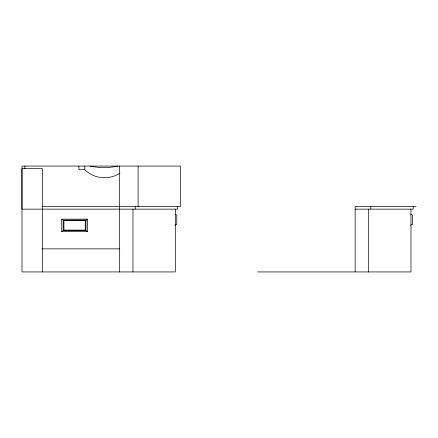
<?xml version="1.0" encoding="UTF-8"?>
<svg xmlns="http://www.w3.org/2000/svg" width="438" height="438" viewBox="0 0 438 438"><rect width="100%" height="100%" fill="white"/><g stroke="black" fill="none" stroke-linecap="round" stroke-linejoin="round"><path stroke-width="0.66" d="M61.731 231.565L63.921 230.103L85.24 230.103L87.43 231.565L87.43 219.153L61.731 219.153L61.731 231.565L87.43 231.565M61.731 219.153L63.921 220.61L85.24 220.61L87.43 219.153M174.915 225.099L176.793 224.475L176.793 214.987L174.915 214.357M410.57 225.099L412.448 224.475L412.448 214.987L410.57 214.357M119.979 173.13A28.207 28.207 0 0 1 84.797 169.714L78.955 169.714L78.955 166.068M41.938 206.588L180.445 206.588L180.445 166.068L22.004 166.068L22.004 271.932L175.337 271.932L175.337 209.145M416.1 206.588L355.136 206.588L355.136 271.932M355.136 209.145L413.182 209.145L413.182 206.588M41.993 248.861L119.826 248.861M257.659 271.932L410.986 271.932L410.986 209.145M370.833 206.588L370.833 209.145M368.643 209.145L368.643 271.932M177.527 206.588L177.527 209.145L21.9 209.145L21.9 168.619L42.448 168.619L42.448 271.932M138.096 166.068L138.096 206.588M135.178 206.588L135.178 209.145M132.988 209.145L132.988 271.932M119.481 166.068L119.481 271.932M85.24 220.61L85.24 230.103M84.797 166.068L84.797 169.714M63.921 220.61L63.921 230.103M24.928 166.068L24.928 168.767M117.91 166.068A63.379 63.379 0 0 1 108.717 167.425L104.074 167.595A63.379 63.379 0 0 1 90.239 166.068M85.968 220.122L63.192 220.122L63.192 230.591L85.968 230.591L85.968 220.122"/></g></svg>
